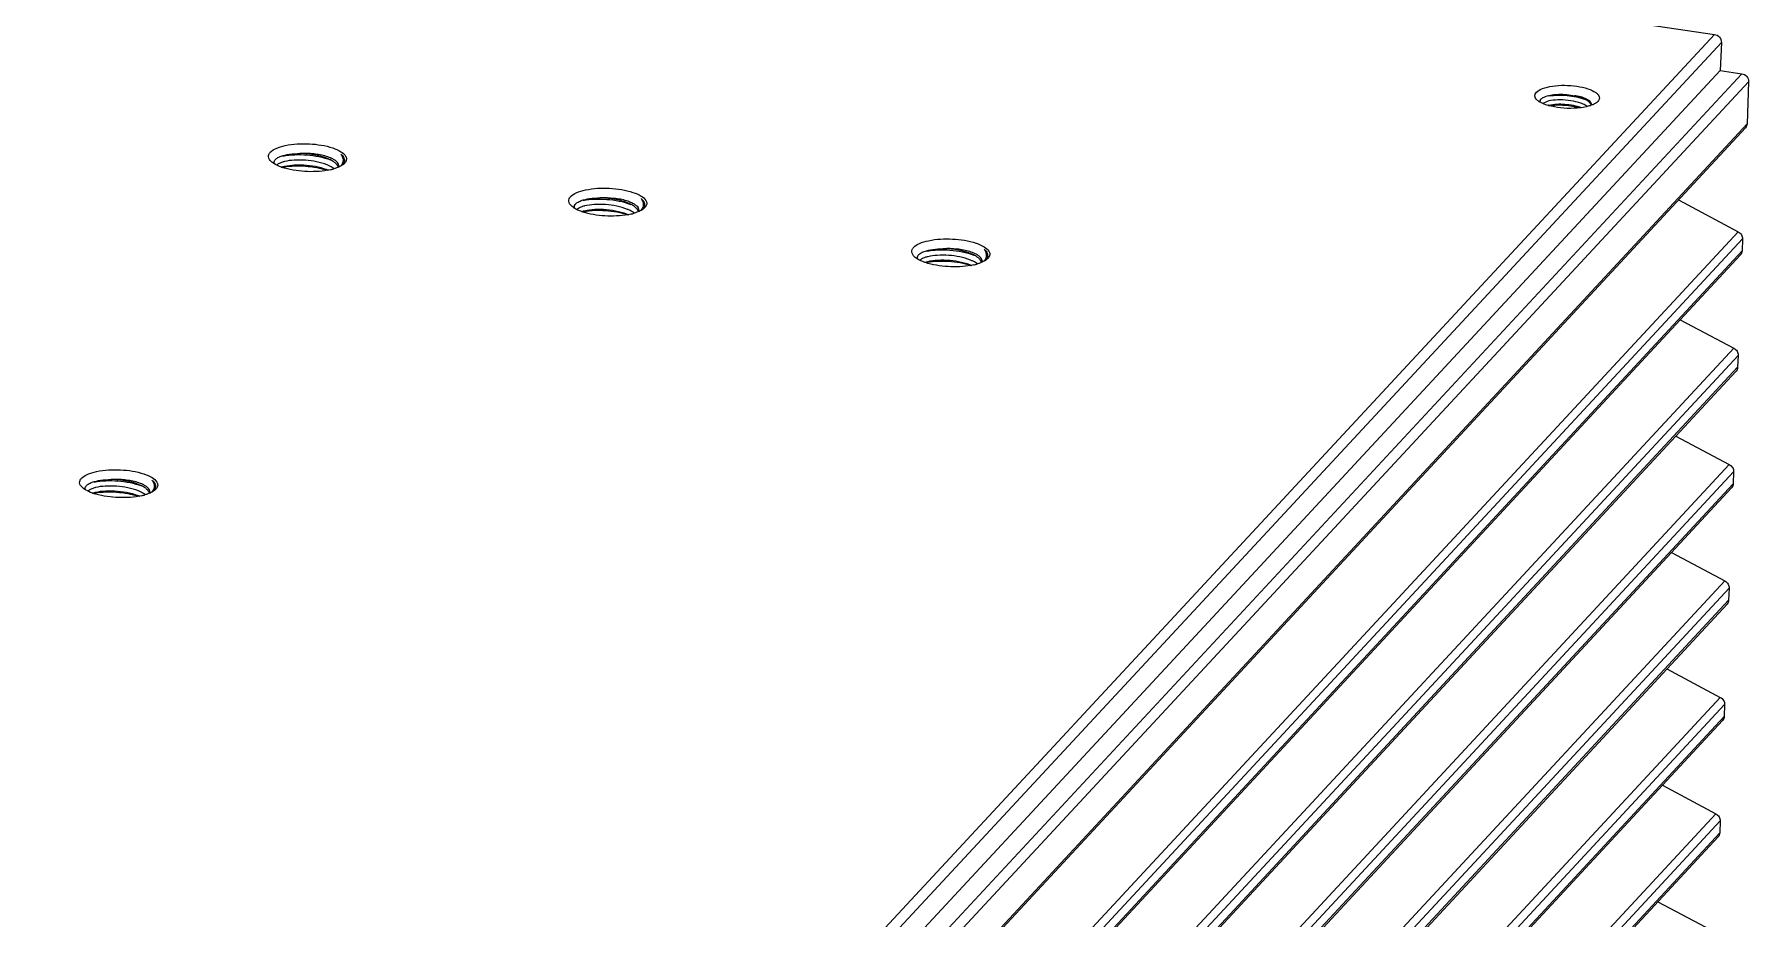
# Model space of a CAD drawing. Extents: x -425 to 6552, y -3049 to 3105.
# Drawn here: x 805.55 to 851.2, y -2700.43 to -2676.88 of the extents above; entities that cross this region are included whole.
import ezdxf

# ---------------------------------------------------------------- set-up
doc = ezdxf.new("R2010")
doc.units = 0
doc.layers.get('0').update_dxf_attribs({"linetype": 'CONTINUOUS'})

msp = doc.modelspace()

# ---------------------------------------------------------------- linework, layer by layer
at = {"color": 7, "linetype": 'CONTINUOUS'}
for p, q in [((798.906, -2669.275), (850.292, -2676.878)), ((823.429, -2705.821), (850.292, -2676.878)), ((823.612, -2706.036), (850.475, -2677.093)), ((850.475, -2677.093), (850.446, -2677.84)), ((823.583, -2706.783), (850.446, -2677.84)), ((824.154, -2706.868), (851.017, -2677.925)), ((824.337, -2707.083), (851.2, -2678.139)), ((850.446, -2677.84), (851.017, -2677.925)), ((851.2, -2678.139), (851.157, -2679.26)), ((847.185, -2678.663), (847.156, -2678.689)), ((824.25, -2708.311), (851.113, -2679.368)), ((824.294, -2708.203), (851.157, -2679.26)), ((813.817, -2680.309), (813.782, -2680.341)), ((849.331, -2681.288), (850.923, -2682.135)), ((821.81, -2681.492), (821.776, -2681.523)), ((824.061, -2711.078), (850.923, -2682.135)), ((824.176, -2711.271), (851.039, -2682.328)), ((851.039, -2682.328), (851.027, -2682.645)), ((824.12, -2711.696), (850.983, -2682.753)), ((824.164, -2711.588), (851.027, -2682.645)), ((830.945, -2682.844), (830.911, -2682.875)), ((849.381, -2684.478), (850.804, -2685.235)), ((823.941, -2714.179), (850.804, -2685.235)), ((824.057, -2714.371), (850.919, -2685.428)), ((850.919, -2685.428), (850.907, -2685.745)), ((824.001, -2714.796), (850.863, -2685.853)), ((824.044, -2714.688), (850.907, -2685.745)), ((849.262, -2687.578), (850.685, -2688.336)), ((823.822, -2717.279), (850.685, -2688.336)), ((823.937, -2717.471), (850.8, -2688.528)), ((850.8, -2688.528), (850.788, -2688.845)), ((808.789, -2688.992), (808.754, -2689.023)), ((823.881, -2717.896), (850.744, -2688.953)), ((823.925, -2717.788), (850.788, -2688.845)), ((849.143, -2690.679), (850.565, -2691.436)), ((823.702, -2720.379), (850.565, -2691.436)), ((823.806, -2720.889), (850.668, -2691.946)), ((823.818, -2720.572), (850.681, -2691.628)), ((850.681, -2691.628), (850.668, -2691.946)), ((823.762, -2720.997), (850.625, -2692.053)), ((849.023, -2693.779), (850.446, -2694.536)), ((823.583, -2723.479), (850.446, -2694.536)), ((823.643, -2724.097), (850.505, -2695.154)), ((823.686, -2723.989), (850.549, -2695.046)), ((823.698, -2723.672), (850.561, -2694.729)), ((850.561, -2694.729), (850.549, -2695.046)), ((848.904, -2696.879), (850.326, -2697.636)), ((823.464, -2726.58), (850.326, -2697.636)), ((823.579, -2726.772), (850.442, -2697.829)), ((850.442, -2697.829), (850.43, -2698.146)), ((823.523, -2727.197), (850.386, -2698.254)), ((823.567, -2727.089), (850.43, -2698.146)), ((848.785, -2699.979), (850.207, -2700.737))]:
    msp.add_line(p, q, dxfattribs=at)
for centre, radius, start, end in [((845.796, -2678.382), 0.336, 227.042, 230.5101), ((846.445, -2679.582), 1.074, 71.3707, 75.0845), ((846.394, -2679.648), 0.995, 66.4892, 70.1401), ((846.945, -2678.422), 0.341, 304.6554, 308.5223), ((846.05, -2679.469), 0.726, 103.3878, 105.7032), ((846.621, -2679.203), 0.495, 54.9328, 56.921), ((812.137, -2679.97), 0.406, 227.0407, 230.4676), ((812.131, -2680.483), 0.172, 131.8913, 135.6626), ((812.462, -2681.883), 1.495, 100.2806, 102.0172), ((813.113, -2679.031), 1.488, 282.7477, 286.089), ((813.423, -2680.501), 0.242, 32.6867, 34.3083), ((813.544, -2680.376), 0.116, 340.0158, 347.4363), ((813.551, -2680.378), 0.108, 347.4648, 5.0904), ((820.131, -2681.152), 0.406, 227.0407, 230.4676), ((820.124, -2681.666), 0.172, 131.8913, 135.6626), ((820.455, -2683.066), 1.495, 100.2806, 102.0172), ((821.106, -2680.214), 1.488, 282.7477, 286.089), ((821.416, -2681.684), 0.242, 32.6867, 34.3083), ((821.537, -2681.559), 0.116, 340.0158, 347.4363), ((821.545, -2681.56), 0.108, 347.4648, 5.0904), ((829.266, -2682.504), 0.406, 227.0407, 230.4676), ((829.259, -2683.017), 0.172, 131.8913, 135.6626), ((829.591, -2684.418), 1.495, 100.2806, 102.0172), ((830.241, -2681.566), 1.488, 282.7477, 286.089), ((830.552, -2683.035), 0.242, 32.6867, 34.3083), ((830.672, -2682.91), 0.116, 340.0158, 347.4363), ((830.68, -2682.912), 0.108, 347.4648, 5.0904), ((807.109, -2688.652), 0.406, 227.0407, 230.4676), ((807.103, -2689.166), 0.172, 131.8913, 135.6626), ((807.434, -2690.566), 1.495, 100.2806, 102.0172), ((808.085, -2687.714), 1.488, 282.7477, 286.089), ((808.395, -2689.183), 0.242, 32.6867, 34.3083), ((808.515, -2689.058), 0.116, 340.0158, 347.4363), ((808.523, -2689.06), 0.108, 347.4648, 5.0904)]:
    msp.add_arc(centre, radius, start, end, dxfattribs=at)
for points, knots in [([(850.292, -2676.878), (850.342, -2676.886), (850.438, -2676.939), (850.477, -2677.043), (850.475, -2677.093)], [0, 0, 0, 0, 0.504754, 1, 1, 1, 1]), ([(845.548, -2678.421), (845.591, -2678.374), (845.735, -2678.303), (845.989, -2678.246), (846.3, -2678.227), (846.619, -2678.25), (846.902, -2678.311), (847.095, -2678.393), (847.192, -2678.478), (847.229, -2678.541), (847.225, -2678.61), (847.2, -2678.646), (847.185, -2678.663)], [0, 0, 0, 0, 0.098694, 0.23886, 0.406252, 0.579295, 0.735178, 0.855132, 0.899073, 0.933923, 0.965052, 1, 1, 1, 1]), ([(851.017, -2677.925), (851.067, -2677.932), (851.163, -2677.986), (851.202, -2678.09), (851.2, -2678.139)], [0, 0, 0, 0, 0.504754, 1, 1, 1, 1]), ([(845.568, -2678.628), (845.538, -2678.6), (845.485, -2678.529), (845.523, -2678.448), (845.548, -2678.421)], [0, 0, 0, 0, 0.522448, 1, 1, 1, 1]), ([(846.874, -2678.806), (846.767, -2678.83), (846.539, -2678.856), (846.198, -2678.845), (845.886, -2678.789), (845.697, -2678.718), (845.624, -2678.671)], [0, 0, 0, 0, 0.256655, 0.53593, 0.795993, 1, 1, 1, 1]), ([(845.69, -2678.587), (845.697, -2678.582), (845.729, -2678.559), (845.765, -2678.542), (845.794, -2678.532)], [0, 0, 0, 0, 0.214653, 1, 1, 1, 1]), ([(846.732, -2678.712), (846.647, -2678.681), (846.464, -2678.638), (846.192, -2678.615), (845.952, -2678.632), (845.808, -2678.669), (845.756, -2678.701)], [0, 0, 0, 0, 0.273884, 0.562185, 0.817439, 1, 1, 1, 1]), ([(845.794, -2678.532), (845.906, -2678.491), (846.171, -2678.462), (846.433, -2678.483), (846.573, -2678.513)], [0, 0, 0, 0, 0.455379, 1, 1, 1, 1]), ([(845.882, -2678.519), (846.043, -2678.492), (846.375, -2678.491), (846.702, -2678.553), (846.856, -2678.613)], [0, 0, 0, 0, 0.497399, 1, 1, 1, 1]), ([(846.722, -2678.544), (846.71, -2678.541), (846.661, -2678.529), (846.611, -2678.519), (846.573, -2678.513)], [0, 0, 0, 0, 0.240811, 1, 1, 1, 1]), ([(846.81, -2678.59), (846.793, -2678.582), (846.716, -2678.55), (846.635, -2678.527), (846.573, -2678.513)], [0, 0, 0, 0, 0.231608, 1, 1, 1, 1]), ([(846.944, -2678.639), (846.933, -2678.632), (846.885, -2678.601), (846.831, -2678.579), (846.789, -2678.564)], [0, 0, 0, 0, 0.217945, 1, 1, 1, 1]), ([(846.931, -2678.661), (846.922, -2678.654), (846.884, -2678.627), (846.843, -2678.605), (846.81, -2678.59)], [0, 0, 0, 0, 0.22758, 1, 1, 1, 1]), ([(846.992, -2678.725), (846.988, -2678.719), (846.97, -2678.695), (846.949, -2678.675), (846.931, -2678.661)], [0, 0, 0, 0, 0.228569, 1, 1, 1, 1]), ([(847.002, -2678.697), (846.998, -2678.691), (846.982, -2678.669), (846.961, -2678.651), (846.944, -2678.639)], [0, 0, 0, 0, 0.222632, 1, 1, 1, 1]), ([(847.112, -2678.719), (847.104, -2678.724), (847.07, -2678.742), (847.035, -2678.757), (847.007, -2678.767)], [0, 0, 0, 0, 0.230864, 1, 1, 1, 1]), ([(845.882, -2678.762), (846.018, -2678.73), (846.314, -2678.724), (846.605, -2678.775), (846.746, -2678.829)], [0, 0, 0, 0, 0.48139, 1, 1, 1, 1]), ([(845.884, -2678.778), (846.019, -2678.757), (846.302, -2678.751), (846.582, -2678.794), (846.72, -2678.833)], [0, 0, 0, 0, 0.487375, 1, 1, 1, 1]), ([(847.007, -2678.767), (846.997, -2678.771), (846.953, -2678.786), (846.909, -2678.798), (846.874, -2678.806)], [0, 0, 0, 0, 0.235494, 1, 1, 1, 1]), ([(811.861, -2680.267), (811.825, -2680.234), (811.778, -2680.169), (811.794, -2680.072), (811.821, -2680.034), (811.837, -2680.016)], [0, 0, 0, 0, 0.516646, 0.743362, 1, 1, 1, 1]), ([(811.837, -2680.016), (811.879, -2679.971), (812.011, -2679.896), (812.359, -2679.798), (812.874, -2679.774), (813.38, -2679.848), (813.701, -2679.981), (813.814, -2680.07), (813.843, -2680.118)], [0, 0, 0, 0, 0.087154, 0.206966, 0.50982, 0.806573, 0.919781, 1, 1, 1, 1]), ([(812.123, -2680.124), (812.195, -2680.098), (812.363, -2680.062), (812.533, -2680.052), (812.627, -2680.052)], [0, 0, 0, 0, 0.450886, 1, 1, 1, 1]), ([(812.173, -2680.12), (812.379, -2680.077), (812.813, -2680.069), (813.24, -2680.145), (813.443, -2680.223)], [0, 0, 0, 0, 0.492965, 1, 1, 1, 1]), ([(813.33, -2680.129), (813.221, -2680.096), (812.987, -2680.053), (812.75, -2680.046), (812.627, -2680.052)], [0, 0, 0, 0, 0.480549, 1, 1, 1, 1]), ([(813.399, -2680.2), (813.285, -2680.149), (813.028, -2680.078), (812.765, -2680.053), (812.627, -2680.052)], [0, 0, 0, 0, 0.474879, 1, 1, 1, 1]), ([(813.714, -2680.067), (813.726, -2680.077), (813.765, -2680.115), (813.797, -2680.163), (813.806, -2680.201)], [0, 0, 0, 0, 0.28741, 1, 1, 1, 1]), ([(813.714, -2680.067), (813.723, -2680.079), (813.754, -2680.124), (813.772, -2680.179), (813.774, -2680.218)], [0, 0, 0, 0, 0.271653, 1, 1, 1, 1]), ([(812.219, -2680.443), (812.191, -2680.435), (812.091, -2680.403), (811.993, -2680.36), (811.929, -2680.319)], [0, 0, 0, 0, 0.281499, 1, 1, 1, 1]), ([(811.947, -2680.33), (811.94, -2680.313), (811.933, -2680.275), (811.95, -2680.241), (811.961, -2680.226)], [0, 0, 0, 0, 0.488724, 1, 1, 1, 1]), ([(811.99, -2680.196), (811.998, -2680.189), (812.039, -2680.159), (812.086, -2680.138), (812.123, -2680.124)], [0, 0, 0, 0, 0.213867, 1, 1, 1, 1]), ([(812.212, -2680.266), (812.201, -2680.269), (812.161, -2680.28), (812.122, -2680.294), (812.095, -2680.306)], [0, 0, 0, 0, 0.272519, 1, 1, 1, 1]), ([(812.129, -2680.417), (812.135, -2680.414), (812.163, -2680.404), (812.192, -2680.396), (812.214, -2680.391)], [0, 0, 0, 0, 0.235567, 1, 1, 1, 1]), ([(812.195, -2680.412), (812.385, -2680.377), (812.782, -2680.369), (813.173, -2680.435), (813.363, -2680.498)], [0, 0, 0, 0, 0.490802, 1, 1, 1, 1]), ([(813.353, -2680.356), (813.17, -2680.281), (812.868, -2680.226), (812.483, -2680.221), (812.296, -2680.245), (812.212, -2680.266)], [0, 0, 0, 0, 0.514216, 0.776729, 1, 1, 1, 1]), ([(812.214, -2680.391), (812.301, -2680.37), (812.497, -2680.346), (812.8, -2680.353), (813.105, -2680.399), (813.3, -2680.46), (813.387, -2680.499)], [0, 0, 0, 0, 0.226155, 0.490957, 0.760261, 1, 1, 1, 1]), ([(813.441, -2680.482), (813.242, -2680.528), (812.828, -2680.553), (812.417, -2680.5), (812.219, -2680.443)], [0, 0, 0, 0, 0.497559, 1, 1, 1, 1]), ([(813.519, -2680.208), (813.506, -2680.2), (813.445, -2680.168), (813.381, -2680.145), (813.33, -2680.129)], [0, 0, 0, 0, 0.22487, 1, 1, 1, 1]), ([(813.547, -2680.287), (813.536, -2680.279), (813.49, -2680.246), (813.439, -2680.219), (813.399, -2680.2)], [0, 0, 0, 0, 0.227902, 1, 1, 1, 1]), ([(813.604, -2680.269), (813.599, -2680.264), (813.572, -2680.241), (813.543, -2680.221), (813.519, -2680.208)], [0, 0, 0, 0, 0.22683, 1, 1, 1, 1]), ([(813.623, -2680.365), (813.618, -2680.358), (813.596, -2680.329), (813.569, -2680.304), (813.547, -2680.287)], [0, 0, 0, 0, 0.228545, 1, 1, 1, 1]), ([(813.752, -2680.363), (813.741, -2680.37), (813.694, -2680.399), (813.643, -2680.421), (813.602, -2680.436)], [0, 0, 0, 0, 0.225869, 1, 1, 1, 1]), ([(813.651, -2680.335), (813.648, -2680.329), (813.637, -2680.305), (813.619, -2680.284), (813.604, -2680.269)], [0, 0, 0, 0, 0.227408, 1, 1, 1, 1]), ([(813.774, -2680.218), (813.774, -2680.233), (813.77, -2680.295), (813.739, -2680.352), (813.709, -2680.388)], [0, 0, 0, 0, 0.236224, 1, 1, 1, 1]), ([(813.806, -2680.201), (813.813, -2680.234), (813.807, -2680.284), (813.782, -2680.324), (813.775, -2680.334)], [0, 0, 0, 0, 0.728688, 1, 1, 1, 1]), ([(813.843, -2680.118), (813.857, -2680.142), (813.875, -2680.195), (813.858, -2680.249), (813.845, -2680.272)], [0, 0, 0, 0, 0.505902, 1, 1, 1, 1]), ([(819.831, -2681.199), (819.873, -2681.154), (820.004, -2681.079), (820.352, -2680.98), (820.867, -2680.956), (821.374, -2681.031), (821.695, -2681.163), (821.807, -2681.252), (821.836, -2681.301)], [0, 0, 0, 0, 0.087154, 0.206966, 0.50982, 0.806573, 0.919781, 1, 1, 1, 1]), ([(819.854, -2681.449), (819.819, -2681.416), (819.772, -2681.352), (819.787, -2681.255), (819.814, -2681.217), (819.831, -2681.199)], [0, 0, 0, 0, 0.516646, 0.743362, 1, 1, 1, 1]), ([(819.94, -2681.512), (819.933, -2681.496), (819.927, -2681.458), (819.943, -2681.424), (819.954, -2681.409)], [0, 0, 0, 0, 0.488724, 1, 1, 1, 1]), ([(819.983, -2681.378), (819.992, -2681.371), (820.032, -2681.341), (820.079, -2681.32), (820.116, -2681.307)], [0, 0, 0, 0, 0.213867, 1, 1, 1, 1]), ([(820.205, -2681.449), (820.195, -2681.452), (820.155, -2681.463), (820.116, -2681.476), (820.088, -2681.489)], [0, 0, 0, 0, 0.272519, 1, 1, 1, 1]), ([(820.116, -2681.307), (820.188, -2681.28), (820.356, -2681.245), (820.527, -2681.235), (820.62, -2681.235)], [0, 0, 0, 0, 0.450886, 1, 1, 1, 1]), ([(820.166, -2681.302), (820.373, -2681.26), (820.806, -2681.252), (821.233, -2681.328), (821.436, -2681.406)], [0, 0, 0, 0, 0.492965, 1, 1, 1, 1]), ([(821.346, -2681.539), (821.163, -2681.464), (820.862, -2681.409), (820.476, -2681.404), (820.289, -2681.428), (820.205, -2681.449)], [0, 0, 0, 0, 0.514216, 0.776729, 1, 1, 1, 1]), ([(821.323, -2681.312), (821.215, -2681.279), (820.98, -2681.236), (820.743, -2681.228), (820.62, -2681.235)], [0, 0, 0, 0, 0.480549, 1, 1, 1, 1]), ([(821.392, -2681.383), (821.278, -2681.331), (821.022, -2681.261), (820.758, -2681.236), (820.62, -2681.235)], [0, 0, 0, 0, 0.474879, 1, 1, 1, 1]), ([(821.513, -2681.39), (821.499, -2681.383), (821.439, -2681.351), (821.374, -2681.327), (821.323, -2681.312)], [0, 0, 0, 0, 0.22487, 1, 1, 1, 1]), ([(821.54, -2681.47), (821.53, -2681.462), (821.483, -2681.428), (821.432, -2681.401), (821.392, -2681.383)], [0, 0, 0, 0, 0.227902, 1, 1, 1, 1]), ([(821.598, -2681.452), (821.592, -2681.447), (821.566, -2681.423), (821.536, -2681.404), (821.513, -2681.39)], [0, 0, 0, 0, 0.22683, 1, 1, 1, 1]), ([(821.644, -2681.518), (821.642, -2681.512), (821.63, -2681.488), (821.612, -2681.467), (821.598, -2681.452)], [0, 0, 0, 0, 0.227408, 1, 1, 1, 1]), ([(821.767, -2681.401), (821.768, -2681.416), (821.764, -2681.477), (821.732, -2681.535), (821.702, -2681.571)], [0, 0, 0, 0, 0.236224, 1, 1, 1, 1]), ([(821.708, -2681.25), (821.72, -2681.26), (821.759, -2681.297), (821.79, -2681.346), (821.799, -2681.383)], [0, 0, 0, 0, 0.28741, 1, 1, 1, 1]), ([(821.708, -2681.25), (821.717, -2681.262), (821.747, -2681.307), (821.765, -2681.361), (821.767, -2681.401)], [0, 0, 0, 0, 0.271653, 1, 1, 1, 1]), ([(821.799, -2681.383), (821.807, -2681.416), (821.8, -2681.467), (821.775, -2681.507), (821.768, -2681.517)], [0, 0, 0, 0, 0.728688, 1, 1, 1, 1]), ([(821.836, -2681.301), (821.85, -2681.324), (821.869, -2681.378), (821.852, -2681.432), (821.838, -2681.455)], [0, 0, 0, 0, 0.505902, 1, 1, 1, 1]), ([(820.213, -2681.626), (820.184, -2681.617), (820.084, -2681.585), (819.986, -2681.543), (819.922, -2681.502)], [0, 0, 0, 0, 0.281499, 1, 1, 1, 1]), ([(820.122, -2681.599), (820.129, -2681.597), (820.157, -2681.587), (820.185, -2681.579), (820.207, -2681.574)], [0, 0, 0, 0, 0.235567, 1, 1, 1, 1]), ([(820.188, -2681.595), (820.378, -2681.56), (820.775, -2681.552), (821.167, -2681.617), (821.357, -2681.68)], [0, 0, 0, 0, 0.490802, 1, 1, 1, 1]), ([(820.207, -2681.574), (820.295, -2681.552), (820.49, -2681.529), (820.793, -2681.535), (821.099, -2681.582), (821.294, -2681.642), (821.381, -2681.682)], [0, 0, 0, 0, 0.226155, 0.490957, 0.760261, 1, 1, 1, 1]), ([(821.434, -2681.665), (821.235, -2681.71), (820.821, -2681.735), (820.411, -2681.683), (820.213, -2681.626)], [0, 0, 0, 0, 0.497559, 1, 1, 1, 1]), ([(821.616, -2681.547), (821.611, -2681.541), (821.589, -2681.512), (821.562, -2681.487), (821.54, -2681.47)], [0, 0, 0, 0, 0.228545, 1, 1, 1, 1]), ([(821.745, -2681.546), (821.735, -2681.553), (821.687, -2681.581), (821.636, -2681.604), (821.596, -2681.618)], [0, 0, 0, 0, 0.225869, 1, 1, 1, 1]), ([(828.966, -2682.551), (829.008, -2682.505), (829.14, -2682.431), (829.487, -2682.332), (830.002, -2682.308), (830.509, -2682.382), (830.83, -2682.515), (830.942, -2682.604), (830.971, -2682.653)], [0, 0, 0, 0, 0.087154, 0.206966, 0.50982, 0.806573, 0.919781, 1, 1, 1, 1]), ([(850.923, -2682.135), (850.958, -2682.154), (851.018, -2682.21), (851.04, -2682.289), (851.039, -2682.328)], [0, 0, 0, 0, 0.508671, 1, 1, 1, 1]), ([(828.989, -2682.801), (828.954, -2682.768), (828.907, -2682.703), (828.923, -2682.606), (828.95, -2682.568), (828.966, -2682.551)], [0, 0, 0, 0, 0.516646, 0.743362, 1, 1, 1, 1]), ([(829.075, -2682.864), (829.068, -2682.848), (829.062, -2682.81), (829.079, -2682.775), (829.09, -2682.761)], [0, 0, 0, 0, 0.488724, 1, 1, 1, 1]), ([(829.119, -2682.73), (829.127, -2682.723), (829.168, -2682.693), (829.214, -2682.672), (829.251, -2682.658)], [0, 0, 0, 0, 0.213867, 1, 1, 1, 1]), ([(829.341, -2682.801), (829.33, -2682.803), (829.29, -2682.814), (829.251, -2682.828), (829.223, -2682.84)], [0, 0, 0, 0, 0.272519, 1, 1, 1, 1]), ([(829.251, -2682.658), (829.323, -2682.632), (829.492, -2682.596), (829.662, -2682.586), (829.755, -2682.586)], [0, 0, 0, 0, 0.450886, 1, 1, 1, 1]), ([(829.301, -2682.654), (829.508, -2682.612), (829.941, -2682.604), (830.369, -2682.68), (830.571, -2682.757)], [0, 0, 0, 0, 0.492965, 1, 1, 1, 1]), ([(830.482, -2682.89), (830.298, -2682.815), (829.997, -2682.76), (829.611, -2682.756), (829.424, -2682.78), (829.341, -2682.801)], [0, 0, 0, 0, 0.514216, 0.776729, 1, 1, 1, 1]), ([(830.459, -2682.663), (830.35, -2682.63), (830.116, -2682.587), (829.878, -2682.58), (829.755, -2682.586)], [0, 0, 0, 0, 0.480549, 1, 1, 1, 1]), ([(830.527, -2682.735), (830.414, -2682.683), (830.157, -2682.613), (829.894, -2682.587), (829.755, -2682.586)], [0, 0, 0, 0, 0.474879, 1, 1, 1, 1]), ([(830.648, -2682.742), (830.635, -2682.734), (830.574, -2682.703), (830.509, -2682.679), (830.459, -2682.663)], [0, 0, 0, 0, 0.22487, 1, 1, 1, 1]), ([(830.675, -2682.821), (830.665, -2682.813), (830.618, -2682.78), (830.568, -2682.753), (830.527, -2682.735)], [0, 0, 0, 0, 0.227902, 1, 1, 1, 1]), ([(830.733, -2682.804), (830.727, -2682.798), (830.701, -2682.775), (830.672, -2682.756), (830.648, -2682.742)], [0, 0, 0, 0, 0.22683, 1, 1, 1, 1]), ([(830.751, -2682.899), (830.747, -2682.892), (830.725, -2682.863), (830.697, -2682.838), (830.675, -2682.821)], [0, 0, 0, 0, 0.228545, 1, 1, 1, 1]), ([(830.779, -2682.869), (830.777, -2682.864), (830.765, -2682.839), (830.748, -2682.818), (830.733, -2682.804)], [0, 0, 0, 0, 0.227408, 1, 1, 1, 1]), ([(830.902, -2682.753), (830.903, -2682.767), (830.899, -2682.829), (830.868, -2682.887), (830.838, -2682.923)], [0, 0, 0, 0, 0.236224, 1, 1, 1, 1]), ([(830.843, -2682.601), (830.855, -2682.612), (830.894, -2682.649), (830.926, -2682.697), (830.934, -2682.735)], [0, 0, 0, 0, 0.28741, 1, 1, 1, 1]), ([(830.843, -2682.601), (830.852, -2682.613), (830.882, -2682.659), (830.901, -2682.713), (830.902, -2682.753)], [0, 0, 0, 0, 0.271653, 1, 1, 1, 1]), ([(830.934, -2682.735), (830.942, -2682.768), (830.935, -2682.819), (830.911, -2682.858), (830.903, -2682.869)], [0, 0, 0, 0, 0.728688, 1, 1, 1, 1]), ([(830.971, -2682.653), (830.985, -2682.676), (831.004, -2682.729), (830.987, -2682.784), (830.973, -2682.806)], [0, 0, 0, 0, 0.505902, 1, 1, 1, 1]), ([(829.348, -2682.977), (829.319, -2682.969), (829.219, -2682.937), (829.121, -2682.895), (829.058, -2682.853)], [0, 0, 0, 0, 0.281499, 1, 1, 1, 1]), ([(829.257, -2682.951), (829.264, -2682.948), (829.292, -2682.939), (829.32, -2682.931), (829.342, -2682.925)], [0, 0, 0, 0, 0.235567, 1, 1, 1, 1]), ([(829.324, -2682.946), (829.513, -2682.912), (829.91, -2682.904), (830.302, -2682.969), (830.492, -2683.032)], [0, 0, 0, 0, 0.490802, 1, 1, 1, 1]), ([(829.342, -2682.925), (829.43, -2682.904), (829.625, -2682.881), (829.929, -2682.887), (830.234, -2682.934), (830.429, -2682.994), (830.516, -2683.034)], [0, 0, 0, 0, 0.226155, 0.490957, 0.760261, 1, 1, 1, 1]), ([(830.57, -2683.017), (830.371, -2683.062), (829.957, -2683.087), (829.546, -2683.035), (829.348, -2682.977)], [0, 0, 0, 0, 0.497559, 1, 1, 1, 1]), ([(830.88, -2682.897), (830.87, -2682.904), (830.822, -2682.933), (830.771, -2682.955), (830.731, -2682.97)], [0, 0, 0, 0, 0.225869, 1, 1, 1, 1]), ([(850.804, -2685.235), (850.839, -2685.254), (850.899, -2685.31), (850.921, -2685.39), (850.919, -2685.428)], [0, 0, 0, 0, 0.508671, 1, 1, 1, 1]), ([(806.833, -2688.949), (806.797, -2688.916), (806.75, -2688.851), (806.766, -2688.755), (806.793, -2688.717), (806.809, -2688.699)], [0, 0, 0, 0, 0.516646, 0.743362, 1, 1, 1, 1]), ([(806.809, -2688.699), (806.851, -2688.654), (806.983, -2688.579), (807.331, -2688.48), (807.846, -2688.456), (808.352, -2688.53), (808.673, -2688.663), (808.786, -2688.752), (808.815, -2688.801)], [0, 0, 0, 0, 0.087154, 0.206966, 0.50982, 0.806573, 0.919781, 1, 1, 1, 1]), ([(807.095, -2688.807), (807.167, -2688.78), (807.335, -2688.745), (807.505, -2688.734), (807.599, -2688.734)], [0, 0, 0, 0, 0.450886, 1, 1, 1, 1]), ([(807.145, -2688.802), (807.351, -2688.76), (807.785, -2688.752), (808.212, -2688.828), (808.415, -2688.906)], [0, 0, 0, 0, 0.492965, 1, 1, 1, 1]), ([(808.302, -2688.812), (808.193, -2688.778), (807.959, -2688.736), (807.721, -2688.728), (807.599, -2688.734)], [0, 0, 0, 0, 0.480549, 1, 1, 1, 1]), ([(808.371, -2688.883), (808.257, -2688.831), (808, -2688.761), (807.737, -2688.735), (807.599, -2688.734)], [0, 0, 0, 0, 0.474879, 1, 1, 1, 1]), ([(808.686, -2688.75), (808.698, -2688.76), (808.737, -2688.797), (808.769, -2688.845), (808.778, -2688.883)], [0, 0, 0, 0, 0.28741, 1, 1, 1, 1]), ([(808.686, -2688.75), (808.695, -2688.762), (808.725, -2688.807), (808.744, -2688.861), (808.746, -2688.901)], [0, 0, 0, 0, 0.271653, 1, 1, 1, 1]), ([(850.685, -2688.336), (850.72, -2688.354), (850.779, -2688.41), (850.802, -2688.49), (850.8, -2688.528)], [0, 0, 0, 0, 0.508671, 1, 1, 1, 1]), ([(807.191, -2689.125), (807.163, -2689.117), (807.062, -2689.085), (806.965, -2689.043), (806.901, -2689.002)], [0, 0, 0, 0, 0.281499, 1, 1, 1, 1]), ([(806.919, -2689.012), (806.912, -2688.996), (806.905, -2688.958), (806.922, -2688.924), (806.933, -2688.909)], [0, 0, 0, 0, 0.488724, 1, 1, 1, 1]), ([(806.962, -2688.878), (806.97, -2688.871), (807.011, -2688.841), (807.057, -2688.82), (807.095, -2688.807)], [0, 0, 0, 0, 0.213867, 1, 1, 1, 1]), ([(807.184, -2688.949), (807.173, -2688.952), (807.133, -2688.962), (807.094, -2688.976), (807.067, -2688.989)], [0, 0, 0, 0, 0.272519, 1, 1, 1, 1]), ([(807.101, -2689.099), (807.107, -2689.097), (807.135, -2689.087), (807.164, -2689.079), (807.186, -2689.074)], [0, 0, 0, 0, 0.235567, 1, 1, 1, 1]), ([(807.167, -2689.094), (807.357, -2689.06), (807.754, -2689.052), (808.145, -2689.117), (808.335, -2689.18)], [0, 0, 0, 0, 0.490802, 1, 1, 1, 1]), ([(808.325, -2689.039), (808.142, -2688.963), (807.84, -2688.908), (807.455, -2688.904), (807.267, -2688.928), (807.184, -2688.949)], [0, 0, 0, 0, 0.514216, 0.776729, 1, 1, 1, 1]), ([(807.186, -2689.074), (807.273, -2689.052), (807.469, -2689.029), (807.772, -2689.035), (808.077, -2689.082), (808.272, -2689.142), (808.359, -2689.182)], [0, 0, 0, 0, 0.226155, 0.490957, 0.760261, 1, 1, 1, 1]), ([(808.413, -2689.165), (808.214, -2689.21), (807.8, -2689.235), (807.389, -2689.183), (807.191, -2689.125)], [0, 0, 0, 0, 0.497559, 1, 1, 1, 1]), ([(808.491, -2688.89), (808.478, -2688.883), (808.417, -2688.851), (808.353, -2688.827), (808.302, -2688.812)], [0, 0, 0, 0, 0.22487, 1, 1, 1, 1]), ([(808.519, -2688.969), (808.508, -2688.961), (808.462, -2688.928), (808.411, -2688.901), (808.371, -2688.883)], [0, 0, 0, 0, 0.227902, 1, 1, 1, 1]), ([(808.576, -2688.952), (808.57, -2688.946), (808.544, -2688.923), (808.515, -2688.904), (808.491, -2688.89)], [0, 0, 0, 0, 0.22683, 1, 1, 1, 1]), ([(808.595, -2689.047), (808.59, -2689.04), (808.568, -2689.011), (808.541, -2688.987), (808.519, -2688.969)], [0, 0, 0, 0, 0.228545, 1, 1, 1, 1]), ([(808.724, -2689.045), (808.713, -2689.052), (808.666, -2689.081), (808.615, -2689.103), (808.574, -2689.118)], [0, 0, 0, 0, 0.225869, 1, 1, 1, 1]), ([(808.623, -2689.017), (808.62, -2689.012), (808.609, -2688.987), (808.591, -2688.966), (808.576, -2688.952)], [0, 0, 0, 0, 0.227408, 1, 1, 1, 1]), ([(808.746, -2688.901), (808.746, -2688.915), (808.742, -2688.977), (808.711, -2689.035), (808.681, -2689.071)], [0, 0, 0, 0, 0.236224, 1, 1, 1, 1]), ([(808.778, -2688.883), (808.785, -2688.916), (808.778, -2688.967), (808.754, -2689.006), (808.746, -2689.017)], [0, 0, 0, 0, 0.728688, 1, 1, 1, 1]), ([(808.815, -2688.801), (808.828, -2688.824), (808.847, -2688.878), (808.83, -2688.932), (808.817, -2688.955)], [0, 0, 0, 0, 0.505902, 1, 1, 1, 1]), ([(850.565, -2691.436), (850.6, -2691.455), (850.66, -2691.511), (850.682, -2691.59), (850.681, -2691.628)], [0, 0, 0, 0, 0.508671, 1, 1, 1, 1]), ([(850.446, -2694.536), (850.481, -2694.555), (850.541, -2694.611), (850.563, -2694.69), (850.561, -2694.729)], [0, 0, 0, 0, 0.508671, 1, 1, 1, 1]), ([(850.326, -2697.636), (850.361, -2697.655), (850.421, -2697.711), (850.443, -2697.791), (850.442, -2697.829)], [0, 0, 0, 0, 0.508671, 1, 1, 1, 1])]:
    msp.add_open_spline(points, degree=3, knots=knots, dxfattribs=at)
for points in [[(845.624, -2678.671), (845.61, -2678.662), (845.596, -2678.652), (845.583, -2678.641)], [(845.648, -2678.666), (845.647, -2678.647), (845.655, -2678.628), (845.666, -2678.612)], [(845.652, -2678.687), (845.649, -2678.681), (845.648, -2678.673), (845.648, -2678.666)], [(845.666, -2678.612), (845.673, -2678.603), (845.681, -2678.595), (845.69, -2678.587)], [(845.756, -2678.701), (845.746, -2678.706), (845.737, -2678.713), (845.728, -2678.72)], [(847.019, -2678.754), (847.02, -2678.734), (847.012, -2678.713), (847.002, -2678.697)], [(847.138, -2678.703), (847.13, -2678.709), (847.121, -2678.714), (847.112, -2678.719)], [(846.845, -2678.761), (846.827, -2678.751), (846.809, -2678.743), (846.791, -2678.735)], [(846.892, -2678.788), (846.876, -2678.778), (846.861, -2678.769), (846.845, -2678.761)], [(847.004, -2678.747), (847.001, -2678.739), (846.996, -2678.732), (846.992, -2678.725)], [(847.012, -2678.766), (847.01, -2678.759), (847.007, -2678.753), (847.004, -2678.747)], [(851.157, -2679.26), (851.155, -2679.299), (851.14, -2679.339), (851.113, -2679.368)], [(811.929, -2680.319), (811.912, -2680.308), (811.895, -2680.296), (811.879, -2680.283)], [(811.961, -2680.226), (811.969, -2680.215), (811.979, -2680.205), (811.99, -2680.196)], [(812.05, -2680.329), (812.038, -2680.337), (812.026, -2680.345), (812.016, -2680.355)], [(812.095, -2680.306), (812.079, -2680.313), (812.064, -2680.321), (812.05, -2680.329)], [(813.424, -2680.388), (813.401, -2680.376), (813.377, -2680.366), (813.353, -2680.356)], [(813.486, -2680.422), (813.466, -2680.41), (813.445, -2680.399), (813.424, -2680.388)], [(813.537, -2680.457), (813.52, -2680.444), (813.503, -2680.433), (813.486, -2680.422)], [(813.602, -2680.436), (813.577, -2680.445), (813.551, -2680.453), (813.525, -2680.461)], [(813.649, -2680.417), (813.643, -2680.401), (813.636, -2680.385), (813.626, -2680.371)], [(813.659, -2680.368), (813.658, -2680.357), (813.655, -2680.346), (813.651, -2680.335)], [(813.782, -2680.341), (813.773, -2680.349), (813.762, -2680.356), (813.752, -2680.363)], [(813.845, -2680.272), (813.837, -2680.285), (813.827, -2680.298), (813.817, -2680.309)], [(819.954, -2681.409), (819.963, -2681.398), (819.973, -2681.387), (819.983, -2681.378)], [(821.838, -2681.455), (821.83, -2681.468), (821.821, -2681.481), (821.81, -2681.492)], [(819.922, -2681.502), (819.905, -2681.491), (819.888, -2681.479), (819.872, -2681.465)], [(820.044, -2681.512), (820.031, -2681.52), (820.02, -2681.528), (820.009, -2681.538)], [(820.088, -2681.489), (820.073, -2681.496), (820.058, -2681.503), (820.044, -2681.512)], [(821.417, -2681.571), (821.394, -2681.559), (821.37, -2681.549), (821.346, -2681.539)], [(821.479, -2681.605), (821.459, -2681.593), (821.438, -2681.581), (821.417, -2681.571)], [(821.53, -2681.64), (821.514, -2681.627), (821.497, -2681.616), (821.479, -2681.605)], [(821.596, -2681.618), (821.57, -2681.628), (821.544, -2681.636), (821.518, -2681.643)], [(821.642, -2681.6), (821.637, -2681.583), (821.629, -2681.568), (821.62, -2681.553)], [(821.652, -2681.551), (821.651, -2681.54), (821.648, -2681.528), (821.644, -2681.518)], [(821.776, -2681.523), (821.766, -2681.531), (821.756, -2681.539), (821.745, -2681.546)], [(829.058, -2682.853), (829.04, -2682.842), (829.023, -2682.83), (829.008, -2682.817)], [(829.09, -2682.761), (829.098, -2682.749), (829.108, -2682.739), (829.119, -2682.73)], [(830.973, -2682.806), (830.965, -2682.82), (830.956, -2682.832), (830.945, -2682.844)], [(851.027, -2682.645), (851.025, -2682.684), (851.009, -2682.724), (850.983, -2682.753)], [(829.179, -2682.864), (829.167, -2682.871), (829.155, -2682.88), (829.144, -2682.889)], [(829.223, -2682.84), (829.208, -2682.847), (829.193, -2682.855), (829.179, -2682.864)], [(830.552, -2682.922), (830.529, -2682.911), (830.506, -2682.9), (830.482, -2682.89)], [(830.615, -2682.957), (830.594, -2682.944), (830.573, -2682.933), (830.552, -2682.922)], [(830.665, -2682.991), (830.649, -2682.979), (830.632, -2682.967), (830.615, -2682.957)], [(830.731, -2682.97), (830.705, -2682.979), (830.68, -2682.988), (830.654, -2682.995)], [(830.777, -2682.951), (830.772, -2682.935), (830.764, -2682.919), (830.755, -2682.905)], [(830.787, -2682.903), (830.786, -2682.891), (830.784, -2682.88), (830.779, -2682.869)], [(830.911, -2682.875), (830.901, -2682.883), (830.891, -2682.89), (830.88, -2682.897)], [(850.907, -2685.745), (850.906, -2685.784), (850.89, -2685.825), (850.864, -2685.853)], [(806.901, -2689.002), (806.884, -2688.99), (806.867, -2688.978), (806.851, -2688.965)], [(806.933, -2688.909), (806.941, -2688.897), (806.951, -2688.887), (806.962, -2688.878)], [(807.022, -2689.012), (807.01, -2689.019), (806.998, -2689.028), (806.988, -2689.037)], [(807.067, -2688.989), (807.051, -2688.995), (807.036, -2689.003), (807.022, -2689.012)], [(808.396, -2689.07), (808.372, -2689.059), (808.349, -2689.048), (808.325, -2689.039)], [(808.458, -2689.105), (808.438, -2689.092), (808.417, -2689.081), (808.396, -2689.07)], [(808.509, -2689.139), (808.492, -2689.127), (808.475, -2689.116), (808.458, -2689.105)], [(808.574, -2689.118), (808.549, -2689.127), (808.523, -2689.136), (808.497, -2689.143)], [(808.621, -2689.099), (808.615, -2689.083), (808.608, -2689.067), (808.598, -2689.053)], [(808.631, -2689.051), (808.63, -2689.039), (808.627, -2689.028), (808.623, -2689.017)], [(808.754, -2689.023), (808.744, -2689.031), (808.734, -2689.038), (808.724, -2689.045)], [(808.817, -2688.955), (808.809, -2688.968), (808.799, -2688.98), (808.789, -2688.992)], [(850.788, -2688.845), (850.786, -2688.884), (850.77, -2688.925), (850.744, -2688.953)], [(850.668, -2691.946), (850.667, -2691.984), (850.651, -2692.025), (850.625, -2692.053)], [(850.549, -2695.046), (850.548, -2695.085), (850.532, -2695.125), (850.505, -2695.154)], [(850.43, -2698.146), (850.428, -2698.185), (850.412, -2698.226), (850.386, -2698.254)]]:
    msp.add_open_spline(points, degree=3, dxfattribs=at)

doc.saveas('drawing.dxf')
